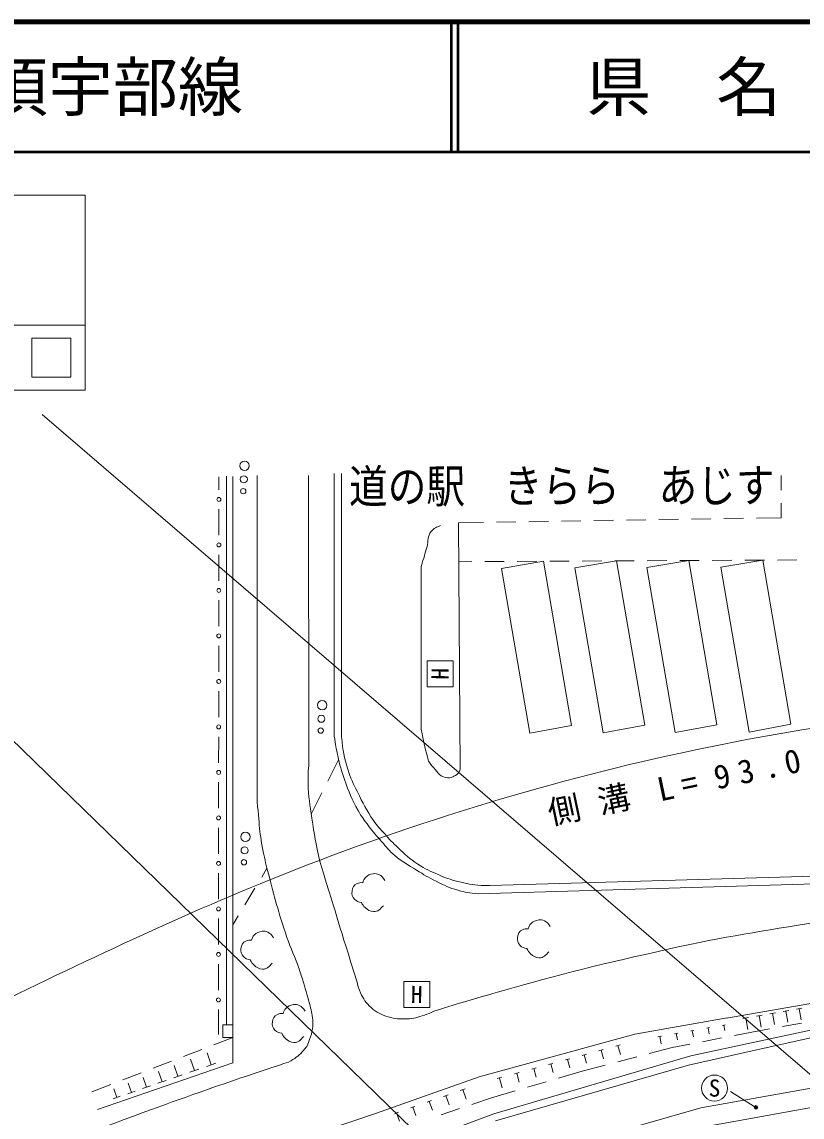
# Model space of a CAD drawing. Units: millimetres, scale not verified. Extents: x 40000 to 680000, y 20000 to 380000.
# Drawn here: x 264739 to 324728, y 295752 to 380000 of the extents above; entities that cross this region are included whole.
import ezdxf
from ezdxf.enums import TextEntityAlignment as Align

# ---------------------------------------------------------------- set-up
doc = ezdxf.new("R2010")
doc.units = ezdxf.units.MM
doc.header["$LTSCALE"] = 1000
for name, color, linetype, lineweight in [('M-BGD', 7, 'Continuous', 13), ('M-STR-HTXT', 7, 'Continuous', 13), ('M-STR-STRC', 7, 'Continuous', 13), ('M-TTL', 2, 'Continuous', 140), ('M-TTL-LINE', 7, 'Continuous', 50)]:
    doc.layers.add(name, color=color, linetype=linetype, lineweight=lineweight)
doc.layers.add('M-TTL-TXT', color=7, linetype='Continuous')
doc.styles.add('ＭＳ ゴシック', font='')
doc.styles.get('ＭＳ ゴシック').set_extended_font_data('MS Gothic')

msp = doc.modelspace()

# ---------------------------------------------------------------- linework, layer by layer
at = {"layer": 'M-BGD'}
for p, q in [((279889, 345016), (279888, 344016)), ((280479, 345062), (280479, 302855)), ((280950, 345039), (280950, 299902)), ((282832, 345111), (282830, 319995)), ((286811, 323063), (286778, 345108)), ((288760, 345250), (288760, 325008)), ((289307, 345250), (289307, 325008)), ((323122, 345102), (323122, 343983)), ((323122, 342983), (323122, 341863)), ((279886, 342516), (279884, 340516)), ((300221, 341499), (298319, 341468)), ((298319, 341468), (298437, 322524)), ((302721, 341538), (301221, 341515)), ((305221, 341578), (303721, 341554)), ((307721, 341618), (306221, 341594)), ((310220, 341658), (308720, 341634)), ((312720, 341698), (311220, 341674)), ((315220, 341737), (313720, 341714)), ((317719, 341777), (316219, 341753)), ((320219, 341817), (318719, 341793)), ((323122, 341863), (321219, 341833)), ((279883, 339016), (279881, 337016)), ((299326, 338480), (298337, 338474)), ((301826, 338493), (300326, 338485)), ((304326, 338506), (302826, 338498)), ((306826, 338519), (305326, 338511)), ((309326, 338533), (307826, 338525)), ((311826, 338546), (310326, 338538)), ((314326, 338559), (312826, 338551)), ((316826, 338572), (315326, 338564)), ((319326, 338585), (317826, 338577)), ((321826, 338599), (320326, 338591)), ((324326, 338612), (322826, 338604)), ((279879, 335516), (279877, 333516)), ((279876, 332016), (279874, 330016)), ((279873, 328516), (279871, 326516)), ((279869, 325016), (279867, 323016)), ((289079, 323227), (288257, 321588)), ((279866, 321516), (279864, 319516)), ((287809, 320695), (286987, 319056)), ((279862, 318016), (279860, 316016)), ((279859, 314516), (279857, 312516)), ((283584, 314891), (283175, 314218)), ((300711, 313561), (328555, 314364)), ((299829, 312914), (328555, 313790)), ((282656, 313364), (281878, 312081)), ((279855, 311016), (279854, 309016)), ((281359, 311227), (280950, 310554)), ((279852, 307516), (279850, 305516)), ((279849, 304016), (279847, 302095)), ((316186, 300454), (331592, 303772)), ((320174, 303337), (320620, 303414)), ((320397, 303376), (320552, 302485)), ((321214, 303518), (321653, 303594)), ((321433, 303556), (321586, 302679)), ((322247, 303698), (322679, 303773)), ((322463, 303735), (322613, 302871)), ((323273, 303876), (323699, 303950)), ((323486, 303913), (323634, 303063)), ((324291, 304053), (324714, 304127)), ((324502, 304090), (324649, 303246)), ((280200, 302855), (280950, 302855)), ((280200, 302855), (280200, 301881)), ((317392, 302595), (317616, 302635)), ((317504, 302615), (317583, 302167)), ((318607, 302809), (318819, 302847)), ((318713, 302828), (318788, 302404)), ((320863, 302289), (322233, 302539)), ((323217, 302718), (324692, 302987)), ((279501, 301322), (280950, 301881)), ((280200, 301881), (280950, 301881)), ((313640, 301934), (313924, 301984)), ((313782, 301959), (313882, 301390)), ((314927, 302161), (315175, 302205)), ((315051, 302183), (315138, 301687)), ((316166, 302379), (316402, 302421)), ((316284, 302400), (316367, 301928)), ((317070, 301552), (318543, 301838)), ((319525, 302029), (320863, 302289)), ((321341, 300957), (326092, 302007)), ((277168, 300423), (278568, 300962)), ((309105, 300854), (309437, 300945)), ((309271, 300900), (309452, 300237)), ((310397, 301208), (310736, 301301)), ((310567, 301255), (310753, 300576)), ((312977, 300639), (314750, 301101)), ((314750, 301101), (316089, 301362)), ((316005, 299741), (321341, 300957)), ((280950, 299931), (270562, 296326)), ((274836, 299523), (276235, 300063)), ((277999, 299331), (277698, 300198)), ((279295, 299780), (278979, 300692)), ((301030, 296001), (316186, 300454)), ((306534, 300150), (306857, 300238)), ((306695, 300194), (306872, 299548)), ((307821, 300502), (308145, 300591)), ((307983, 300547), (308160, 299900)), ((310558, 300008), (312009, 300387)), ((272503, 298623), (273903, 299163)), ((275511, 298467), (275239, 299250)), ((276738, 298893), (276452, 299718)), ((278346, 299451), (277652, 299210)), ((279660, 299907), (278931, 299654)), ((301147, 295463), (316005, 299741)), ((302624, 299079), (302970, 299174)), ((302797, 299126), (302986, 298434)), ((303942, 299440), (304273, 299531)), ((304107, 299485), (304289, 298822)), ((305240, 299795), (305567, 299885)), ((305403, 299840), (305583, 299185)), ((306010, 298757), (307817, 299294)), ((307817, 299294), (309590, 299756)), ((316953, 296462), (333868, 299505)), ((270121, 297705), (271570, 298264)), ((273157, 297650), (272913, 298353)), ((274318, 298053), (274060, 298795)), ((275824, 298576), (275198, 298359)), ((277068, 299007), (276408, 298778)), ((301270, 298708), (301645, 298811)), ((301458, 298759), (301663, 298010)), ((303614, 298046), (305052, 298473)), ((272028, 297259), (271798, 297923)), ((273438, 297748), (272876, 297553)), ((274615, 298156), (274021, 297950)), ((297160, 297348), (297513, 297473)), ((297336, 297411), (297587, 296705)), ((298445, 297804), (298818, 297937)), ((298632, 297871), (298897, 297124)), ((300849, 297225), (302655, 297761)), ((317218, 295013), (334122, 298066)), ((272294, 297351), (271762, 297166)), ((294647, 296457), (294961, 296568)), ((295894, 296899), (296227, 297017)), ((296060, 296958), (296297, 296291)), ((299340, 296723), (300849, 297225)), ((301030, 296001), (291525, 292482)), ((293396, 296013), (293706, 296123)), ((293551, 296068), (293771, 295448)), ((294804, 296512), (295027, 295884)), ((296968, 295935), (298391, 296408)), ((316953, 296462), (298926, 291316))]:
    msp.add_line(p, q, dxfattribs=at)
for points in [[(301620, 337964), (304832, 338509), (306994, 325877), (303799, 325280)], [(307256, 337994), (310468, 338539), (312629, 325906), (309435, 325310)], [(312802, 338023), (316014, 338568), (318175, 325936), (314981, 325339)], [(318485, 338053), (321697, 338598), (323858, 325966), (320664, 325369)]]:
    msp.add_lwpolyline(points, close=True, dxfattribs=at)
for points in [[(318915, 303371), (329955, 305293), (338763, 306320)], [(267584, 286618), (275546, 289807), (286157, 294072), (291923, 296021), (299901, 298851), (311868, 302129), (318974, 303382)]]:
    msp.add_lwpolyline(points, dxfattribs=at)
for centre, radius in [((281864, 345852), 360), ((281802, 344814), 272), ((281755, 343901), 205), ((279887, 343266), 150), ((279884, 339766), 150), ((279880, 336266), 150), ((279877, 332766), 150), ((279873, 329266), 150), ((287827, 327432), 360), ((287765, 326395), 272), ((279870, 325766), 150), ((287718, 325482), 205), ((279866, 322266), 150), ((279863, 318766), 150), ((281921, 317307), 360), ((281859, 316269), 272), ((279860, 315266), 150), ((281812, 315357), 205), ((279856, 311766), 150), ((279853, 308266), 150), ((279849, 304766), 150)]:
    msp.add_circle(centre, radius, dxfattribs=at)
for points, knots in [([(296929, 341253), (296608, 341137), (296429, 341043), (296205, 340794), (295892, 340444), (296018, 340085), (295890, 339633), (295721, 339037), (295660, 338846), (295432, 338114)], [0, 0, 0, 0, 1, 1, 1, 2, 2, 2, 3, 3, 3, 3]), ([(295444, 325594), (295642, 324583), (295674, 324285), (295924, 323473), (295977, 323299), (295969, 323182), (296067, 323029), (296221, 322788), (296347, 322681), (296540, 322470), (296708, 322286), (296763, 322127), (296984, 322011), (297214, 321891), (297371, 321834), (297629, 321854), (297817, 321868), (297911, 321945), (298074, 322040), (298224, 322128), (298322, 322194), (298389, 322355), (298415, 322419), (298428, 322450), (298437, 322524)], [0, 0, 0, 0, 1, 1, 1, 2, 2, 2, 3, 3, 3, 4, 4, 4, 5, 5, 5, 6, 6, 6, 7, 7, 7, 8, 8, 8, 8]), ([(288760, 325063), (288863, 324342), (288898, 324133), (289027, 323544), (289186, 322817), (289287, 322408), (289543, 321710), (289892, 320757), (290088, 320214), (290591, 319333), (290867, 318850), (291056, 318600), (291394, 318158), (291768, 317668), (291986, 317399), (292397, 316940), (292779, 316514), (292968, 316246), (293408, 315881), (294016, 315376), (294412, 315164), (295085, 314749), (295661, 314394), (295980, 314182), (296590, 313889), (297228, 313582), (297585, 313393), (298267, 313201), (298864, 313033), (299107, 312998), (299829, 312914)], [0, 0, 0, 0, 1, 1, 1, 2, 2, 2, 3, 3, 3, 4, 4, 4, 5, 5, 5, 6, 6, 6, 7, 7, 7, 8, 8, 8, 9, 9, 9, 10, 10, 10, 10]), ([(289307, 325020), (289454, 323858), (289481, 323456), (289796, 322508), (290029, 321808), (290197, 321426), (290532, 320769), (290980, 319890), (291206, 319377), (291772, 318570), (292075, 318139), (292279, 317921), (292632, 317529), (293015, 317104), (293234, 316867), (293654, 316478), (294226, 315949), (294533, 315626), (295185, 315201), (295755, 314831), (296109, 314676), (296733, 314408), (297314, 314159), (297645, 314020), (298260, 313876), (298951, 313714), (299343, 313612), (300052, 313575), (300309, 313561), (300404, 313553), (300711, 313561)], [0, 0, 0, 0, 1, 1, 1, 2, 2, 2, 3, 3, 3, 4, 4, 4, 5, 5, 5, 6, 6, 6, 7, 7, 7, 8, 8, 8, 9, 9, 9, 10, 10, 10, 10]), ([(287669, 315330), (287329, 316946), (287223, 317398), (287037, 318740), (286892, 319785), (286756, 320370), (286747, 321425), (286742, 322065), (286746, 322302), (286811, 323063)], [0, 0, 0, 0, 1, 1, 1, 2, 2, 2, 3, 3, 3, 3]), ([(282830, 319995), (283022, 317984), (283018, 317383), (283380, 315751), (283455, 315414), (283494, 315224), (283584, 314891), (284112, 312946), (284356, 311839), (284998, 309928), (285329, 308940), (285592, 308415), (285943, 307434), (286094, 307015), (286173, 306778), (286309, 306354), (286541, 305630), (286659, 305220), (286846, 304483), (286970, 303996), (287066, 303723), (287099, 303222), (287144, 302531), (287013, 302129), (286779, 301478), (286668, 301167), (286517, 301031), (286301, 300780), (285966, 300390), (285750, 300289), (285250, 299987)], [0, 0, 0, 0, 1, 1, 1, 2, 2, 2, 3, 3, 3, 4, 4, 4, 5, 5, 5, 6, 6, 6, 7, 7, 7, 8, 8, 8, 9, 9, 9, 10, 10, 10, 10]), ([(292638, 313963), (292490, 314174), (292417, 314312), (292189, 314402), (292031, 314465), (291925, 314506), (291759, 314469), (291500, 314412), (291317, 314377), (291147, 314173), (291037, 314041), (290996, 313954), (290947, 313781)], [0, 0, 0, 0, 1, 1, 1, 2, 2, 2, 3, 3, 3, 4, 4, 4, 4]), ([(290947, 313781), (290774, 313797), (290665, 313787), (290507, 313714), (290263, 313601), (290155, 313409), (290125, 313141), (290097, 312885), (290140, 312698), (290316, 312510), (290472, 312345), (290620, 312307), (290842, 312262)], [0, 0, 0, 0, 1, 1, 1, 2, 2, 2, 3, 3, 3, 4, 4, 4, 4]), ([(344869, 312861), (340560, 312707), (339327, 312652), (335795, 312279), (331961, 311874), (329843, 311411), (326040, 310778), (321523, 310026), (318975, 309679), (314505, 308686), (309311, 307532), (306409, 306832), (301296, 305359), (299389, 304810), (298758, 304638), (296425, 303907)], [0, 0, 0, 0, 1, 1, 1, 2, 2, 2, 3, 3, 3, 4, 4, 4, 5, 5, 5, 5]), ([(290842, 312262), (290937, 312079), (290992, 312002), (291128, 311870), (291331, 311674), (291496, 311565), (291778, 311555), (292123, 311543), (292309, 311772), (292533, 312014)], [0, 0, 0, 0, 1, 1, 1, 2, 2, 2, 3, 3, 3, 3]), ([(305360, 310416), (305212, 310627), (305139, 310764), (304910, 310855), (304753, 310918), (304646, 310959), (304481, 310922), (304221, 310865), (304039, 310830), (303869, 310626), (303759, 310494), (303718, 310407), (303668, 310234)], [0, 0, 0, 0, 1, 1, 1, 2, 2, 2, 3, 3, 3, 4, 4, 4, 4]), ([(284092, 309545), (283945, 309757), (283871, 309894), (283643, 309984), (283485, 310047), (283379, 310088), (283213, 310051), (282954, 309994), (282772, 309959), (282602, 309755), (282492, 309623), (282451, 309536), (282401, 309363)], [0, 0, 0, 0, 1, 1, 1, 2, 2, 2, 3, 3, 3, 4, 4, 4, 4]), ([(303668, 310234), (303496, 310250), (303386, 310240), (303229, 310167), (302985, 310054), (302876, 309861), (302847, 309594), (302818, 309338), (302861, 309151), (303038, 308963), (303193, 308798), (303342, 308760), (303563, 308715)], [0, 0, 0, 0, 1, 1, 1, 2, 2, 2, 3, 3, 3, 4, 4, 4, 4]), ([(282401, 309363), (282229, 309379), (282119, 309370), (281962, 309296), (281717, 309183), (281609, 308991), (281579, 308723), (281551, 308467), (281594, 308280), (281771, 308093), (281926, 307927), (282074, 307889), (282296, 307844)], [0, 0, 0, 0, 1, 1, 1, 2, 2, 2, 3, 3, 3, 4, 4, 4, 4]), ([(303563, 308715), (303659, 308532), (303713, 308455), (303850, 308323), (304053, 308127), (304218, 308018), (304500, 308008), (304844, 307996), (305031, 308225), (305254, 308466)], [0, 0, 0, 0, 1, 1, 1, 2, 2, 2, 3, 3, 3, 3]), ([(282296, 307844), (282391, 307661), (282446, 307584), (282583, 307452), (282786, 307257), (282951, 307147), (283232, 307137), (283577, 307125), (283763, 307354), (283987, 307596)], [0, 0, 0, 0, 1, 1, 1, 2, 2, 2, 3, 3, 3, 3]), ([(296425, 303907), (296093, 303746), (295981, 303703), (295687, 303600), (295183, 303423), (294886, 303323), (294353, 303307), (293788, 303290), (293453, 303292), (292913, 303459), (292350, 303634), (292017, 303777), (291587, 304180), (291190, 304553), (291002, 304819), (290779, 305316), (290643, 305618), (290594, 305750), (290505, 306119)], [0, 0, 0, 0, 1, 1, 1, 2, 2, 2, 3, 3, 3, 4, 4, 4, 5, 5, 5, 6, 6, 6, 6]), ([(286511, 303902), (286363, 304113), (286290, 304250), (286062, 304341), (285904, 304404), (285798, 304445), (285632, 304408), (285373, 304351), (285190, 304316), (285020, 304112), (284910, 303980), (284869, 303893), (284820, 303720)], [0, 0, 0, 0, 1, 1, 1, 2, 2, 2, 3, 3, 3, 4, 4, 4, 4]), ([(284820, 303720), (284647, 303736), (284538, 303726), (284380, 303653), (284136, 303540), (284028, 303347), (283998, 303080), (283970, 302824), (284013, 302637), (284189, 302449), (284345, 302284), (284493, 302246), (284715, 302201)], [0, 0, 0, 0, 1, 1, 1, 2, 2, 2, 3, 3, 3, 4, 4, 4, 4]), ([(284715, 302201), (284810, 302018), (284865, 301941), (285001, 301809), (285204, 301613), (285369, 301504), (285651, 301494), (285996, 301482), (286182, 301711), (286406, 301952)], [0, 0, 0, 0, 1, 1, 1, 2, 2, 2, 3, 3, 3, 3]), ([(285250, 299987), (283190, 299313), (282660, 299129), (281005, 298565), (277044, 297215), (275793, 296729), (270924, 294941)], [0, 0, 0, 0, 1, 1, 1, 2, 2, 2, 2])]:
    msp.add_open_spline(points, degree=3, knots=knots, dxfattribs=at)
for points in [[(295432, 338114), (295438, 331854), (295438, 331854), (295444, 325594)], [(290505, 306119), (289087, 310724), (289087, 310724), (287669, 315330)]]:
    msp.add_open_spline(points, degree=3, dxfattribs=at)
at = {"layer": 'M-STR-HTXT'}
msp.add_open_spline([(260022, 303098), (267866, 306914), (275710, 310730), (283814, 314012), (304266, 322294), (326373, 327176), (348408, 327856), (355392, 328072), (362369, 327865), (369346, 327658)], degree=3, knots=[0, 0, 0, 0, 1, 1, 1, 2, 2, 2, 3, 3, 3, 3], dxfattribs=at)
at = {"layer": 'M-STR-STRC'}
for p, q in [((244498, 366664), (269592, 366664)), ((269592, 366664), (269592, 351664)), ((244498, 356664), (269592, 356664)), ((244498, 351664), (269592, 351664)), ((327036, 297579), (266287, 349800)), ((299079, 290647), (258010, 330566)), ((295889, 330853), (297888, 330853)), ((295889, 328854), (295889, 330853)), ((297888, 330853), (297888, 328854)), ((297888, 328854), (295889, 328854)), ((294096, 306185), (296096, 306191)), ((294103, 304186), (294096, 306185)), ((296096, 306191), (296102, 304192)), ((296102, 304192), (294103, 304186)), ((321052, 296575), (319229, 297719)), ((321142, 296455), (321212, 296526))]:
    msp.add_line(p, q, dxfattribs=at)
msp.add_lwpolyline([(265498, 352664), (268498, 352664), (268498, 355664), (265498, 355664)], close=True, dxfattribs=at)
for centre, radius in [((317998, 297985), 1000), ((321182, 296496), 140), ((321182, 296496), 110), ((321182, 296496), 80), ((321182, 296496), 50), ((321182, 296496), 20)]:
    msp.add_circle(centre, radius, dxfattribs=at)
at = {"layer": 'M-TTL'}
msp.add_line((680000, 380000), (40000, 380000), dxfattribs=at)
at = {"layer": 'M-TTL-LINE'}
for p, q in [((297750, 380000), (297750, 370000)), ((298250, 380000), (298250, 370000)), ((40000, 370000), (680000, 370000))]:
    msp.add_line(p, q, dxfattribs=at)

# ---------------------------------------------------------------- texts
at = {"layer": 'M-BGD', "style": 'ＭＳ ゴシック', "width": 0.85}
msp.add_text('道の駅\u3000きらら\u3000あじす', height=2566, rotation=0.153, dxfattribs=at).set_placement((289894, 342215), align=Align.BOTTOM_LEFT)
at = {"layer": 'M-STR-HTXT', "style": 'ＭＳ ゴシック'}
for s, p in [('0', (323677, 321550)), ('9', (318272, 320413)), ('3', (320100, 320799)), ('L', (313916, 319490)), ('=', (315745, 319876)), ('.', (322028, 321205)), ('溝', (309331, 318526)), ('側', (305516, 317695))]:
    msp.add_text(s, height=1833, rotation=11.887, dxfattribs=at).set_placement(p, align=Align.BOTTOM_LEFT)
at = {"layer": 'M-STR-STRC', "style": 'ＭＳ ゴシック'}
for s, rotation, p in [('H', 88.818, (296893, 329853)), ('H', 359, (295098, 305184)), ('S', 359, (317997, 297985))]:
    msp.add_text(s, height=1320, rotation=rotation, dxfattribs=at).set_placement(p, align=Align.MIDDLE_CENTER)
at = {"layer": 'M-TTL-TXT', "style": 'ＭＳ ゴシック'}
msp.add_text('一般県道\u3000山口阿知須宇部線', height=3666, dxfattribs=at).set_placement((216734, 375000), align=Align.MIDDLE_LEFT)
msp.add_text('県\u3000名', height=3666, dxfattribs=at).set_placement((315625, 375000), align=Align.MIDDLE_CENTER)

doc.saveas('drawing.dxf')
